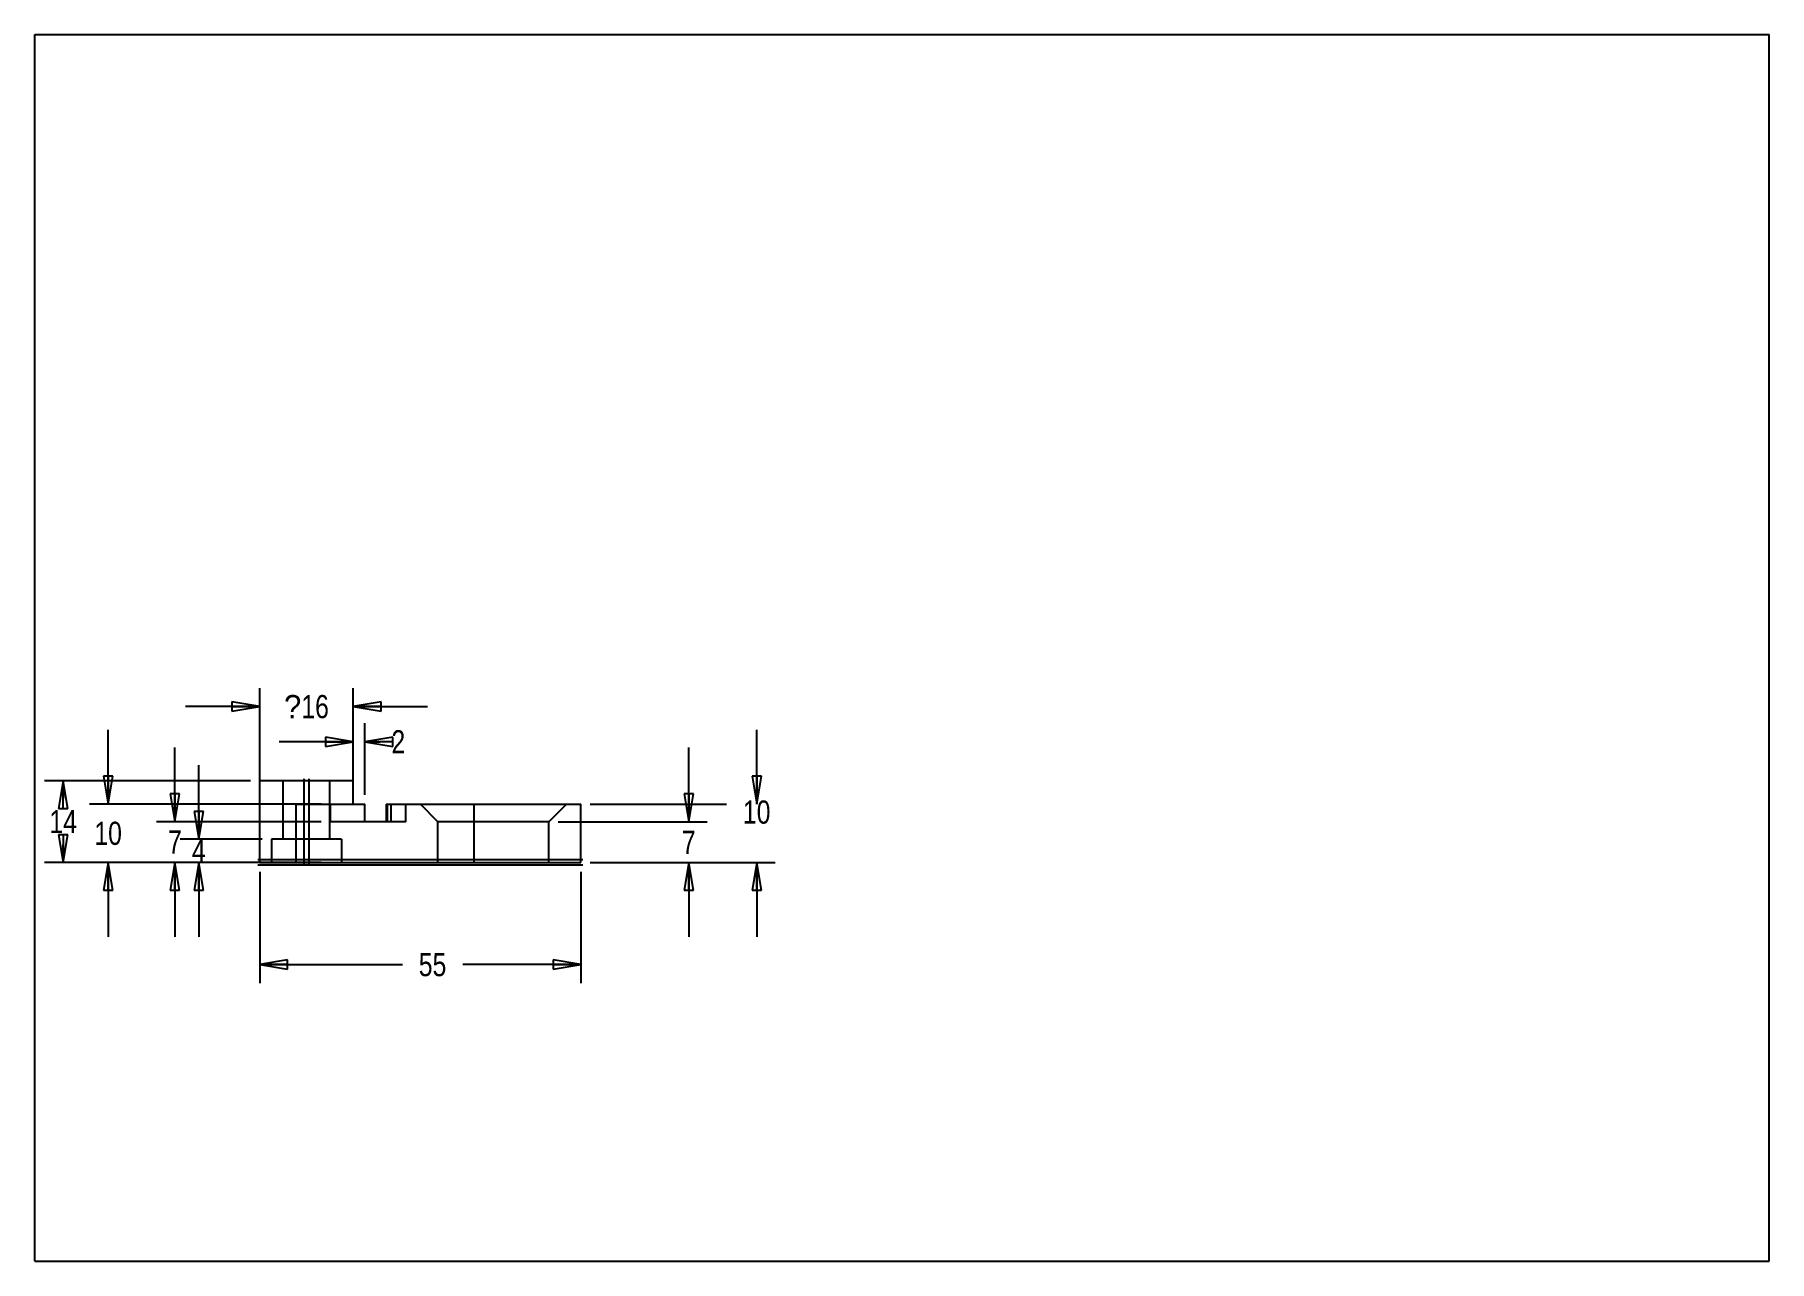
# Model space of a CAD drawing. Header units: inches. Extents: x 0 to 11.7, y 0 to 8.3.
import ezdxf

# ---------------------------------------------------------------- set-up
doc = ezdxf.new("R2010")
doc.units = ezdxf.units.IN
doc.header["$LTSCALE"] = 0.64311
doc.header["$MEASUREMENT"] = 0
doc.layers.get('0').update_dxf_attribs({"linetype": 'CONTINUOUS'})
doc.styles.get("Standard").update_dxf_attribs({"font": 'txt', "width": 0.8})
doc.styles.add('TEXTSTYLE_2', font='symbol_asme.ttf')
doc.dimstyles.new('DIMSTYLE_1', dxfattribs={"dimtxt": 0.15625, "dimasz": 0.1875, "dimexe": 0.125, "dimexo": 0.0625, "dimgap": 0.078125, "dimtad": 0, "dimtih": 1, "dimtoh": 1, "dimzin": 4, "dimdsep": 46, "dimtxsty": 'STANDARD', "dimblk": 'CLOSED', "dimblk1": 'CLOSED', "dimblk2": 'CLOSED', "dimcen": 0.09, "dimazin": 1, "dimtfac": 1, "dimtofl": 0, "dimtmove": 0, "dimatfit": 3, "dimldrblk": 'CLOSED', "dimfxl": 1, "dimtolj": 1, "dimtzin": 4, "dimarcsym": 0})

# ---------------------------------------------------------------- blocks, each defined once
blk = doc.blocks.new('_CLOSED')
at = {"color": 0, "linetype": 'BYBLOCK'}
for p, q in [((0, 0), (-1, 0.167)), ((-1, 0.167), (-1, -0.167)), ((-1, -0.167), (0, 0)), ((-1, 0), (0, 0))]:
    blk.add_line(p, q, dxfattribs=at)
blk = doc.blocks.new('*D0')
at = {"color": 2, "linetype": 'CONTINUOUS'}
for p, q in [((0.495, 3.082), (0.495, 3.582)), ((1.931, 3.082), (0.37, 3.082)), ((1.931, 2.688), (0.37, 2.688)), ((0.495, 2.688), (0.495, 2.188))]:
    blk.add_line(p, q, dxfattribs=at)
at = {"color": 2, "linetype": 'CONTINUOUS', "xscale": 0.1875, "yscale": 0.1875, "zscale": 0.1875}
for p, rotation in [((0.495, 3.082), 270), ((0.495, 2.688), 90)]:
    blk.add_blockref('_CLOSED', p, dxfattribs=dict(at, rotation=rotation))
at = {"color": 2, "linetype": 'CONTINUOUS', "insert": (0.495, 2.963), "char_height": 0.1562, "width": 0.25, "attachment_point": 2, "line_spacing_factor": 0.9}
blk.add_mtext('10', dxfattribs=at)
blk = doc.blocks.new('*D1')
at = {"color": 2, "linetype": 'CONTINUOUS'}
for p, q in [((1.106, 2.845), (1.106, 3.345)), ((1.533, 2.845), (0.981, 2.845)), ((1.533, 2.688), (0.981, 2.688)), ((1.106, 2.688), (1.106, 2.188))]:
    blk.add_line(p, q, dxfattribs=at)
at = {"color": 2, "linetype": 'CONTINUOUS', "xscale": 0.1875, "yscale": 0.1875, "zscale": 0.1875}
for p, rotation in [((1.106, 2.845), 270), ((1.106, 2.688), 90)]:
    blk.add_blockref('_CLOSED', p, dxfattribs=dict(at, rotation=rotation))
at = {"color": 2, "linetype": 'CONTINUOUS', "insert": (1.106, 2.845), "char_height": 0.156, "width": 0.125, "attachment_point": 2, "line_spacing_factor": 0.9}
blk.add_mtext('4', dxfattribs=at)
blk = doc.blocks.new('*D2')
at = {"color": 2, "linetype": 'CONTINUOUS'}
for p, q in [((1.517, 3.144), (1.517, 3.864)), ((2.147, 3.144), (2.147, 3.864)), ((1.517, 3.739), (1.017, 3.739)), ((2.147, 3.739), (2.647, 3.739))]:
    blk.add_line(p, q, dxfattribs=at)
at = {"color": 2, "linetype": 'CONTINUOUS', "xscale": 0.1875, "yscale": 0.1875, "zscale": 0.1875}
blk.add_blockref('_CLOSED', (1.517, 3.739), dxfattribs=at)
at = {"color": 2, "linetype": 'CONTINUOUS', "xscale": 0.1875, "yscale": 0.1875, "zscale": 0.1875, "rotation": 180}
blk.add_blockref('_CLOSED', (2.147, 3.739), dxfattribs=at)
at = {"color": 2, "linetype": 'CONTINUOUS', "insert": (1.832, 3.817), "char_height": 0.15625, "width": 0.43429, "attachment_point": 2, "line_spacing_factor": 0.9, "style": 'TEXTSTYLE_2'}
blk.add_mtext('?\\ftxt;{\\W0.8;16}', dxfattribs=at)
blk = doc.blocks.new('*D3')
at = {"color": 2, "linetype": 'CONTINUOUS'}
for p, q in [((1.454, 3.239), (0.067, 3.239)), ((0.192, 3.239), (0.192, 3.12)), ((0.192, 2.688), (0.192, 2.807)), ((1.454, 2.688), (0.067, 2.688))]:
    blk.add_line(p, q, dxfattribs=at)
at = {"color": 2, "linetype": 'CONTINUOUS', "xscale": 0.1875, "yscale": 0.1875, "zscale": 0.1875}
for p, rotation in [((0.192, 3.239), 90), ((0.192, 2.688), 270)]:
    blk.add_blockref('_CLOSED', p, dxfattribs=dict(at, rotation=rotation))
at = {"color": 2, "linetype": 'CONTINUOUS', "insert": (0.192, 3.042), "char_height": 0.1562, "width": 0.25, "attachment_point": 2, "line_spacing_factor": 0.9}
blk.add_mtext('14', dxfattribs=at)
blk = doc.blocks.new('*D4')
at = {"color": 2, "linetype": 'CONTINUOUS'}
for p, q in [((0.945, 2.963), (0.945, 3.463)), ((1.931, 2.963), (0.82, 2.963)), ((1.7, 2.688), (0.82, 2.688)), ((0.945, 2.688), (0.945, 2.188))]:
    blk.add_line(p, q, dxfattribs=at)
at = {"color": 2, "linetype": 'CONTINUOUS', "xscale": 0.1875, "yscale": 0.1875, "zscale": 0.1875}
for p, rotation in [((0.945, 2.963), 270), ((0.945, 2.688), 90)]:
    blk.add_blockref('_CLOSED', p, dxfattribs=dict(at, rotation=rotation))
at = {"color": 2, "linetype": 'CONTINUOUS', "insert": (0.945, 2.904), "char_height": 0.156, "width": 0.125, "attachment_point": 2, "line_spacing_factor": 0.9}
blk.add_mtext('7', dxfattribs=at)
blk = doc.blocks.new('*D5')
at = {"color": 2, "linetype": 'CONTINUOUS'}
for p, q in [((2.147, 3.302), (2.147, 3.627)), ((2.226, 3.144), (2.226, 3.627)), ((2.147, 3.502), (1.647, 3.502)), ((2.226, 3.502), (2.327, 3.502))]:
    blk.add_line(p, q, dxfattribs=at)
at = {"color": 2, "linetype": 'CONTINUOUS', "xscale": 0.1875, "yscale": 0.1875, "zscale": 0.1875}
blk.add_blockref('_CLOSED', (2.147, 3.502), dxfattribs=at)
at = {"color": 2, "linetype": 'CONTINUOUS', "xscale": 0.1875, "yscale": 0.1875, "zscale": 0.1875, "rotation": 180}
blk.add_blockref('_CLOSED', (2.226, 3.502), dxfattribs=at)
at = {"color": 2, "linetype": 'CONTINUOUS', "insert": (2.405, 3.58), "char_height": 0.156, "width": 0.125, "attachment_point": 1, "line_spacing_factor": 0.9}
blk.add_mtext('2', dxfattribs=at)
blk = doc.blocks.new('*D6')
at = {"color": 2, "linetype": 'CONTINUOUS'}
for p, q in [((1.517, 2.625), (1.517, 1.875)), ((3.682, 2.625), (3.682, 1.875)), ((1.517, 2), (2.479, 2)), ((3.682, 2), (2.885, 2))]:
    blk.add_line(p, q, dxfattribs=at)
at = {"color": 2, "linetype": 'CONTINUOUS', "xscale": 0.1875, "yscale": 0.1875, "zscale": 0.1875, "rotation": 180}
blk.add_blockref('_CLOSED', (1.517, 2), dxfattribs=at)
at = {"color": 2, "linetype": 'CONTINUOUS', "xscale": 0.1875, "yscale": 0.1875, "zscale": 0.1875}
blk.add_blockref('_CLOSED', (3.682, 2), dxfattribs=at)
at = {"color": 2, "linetype": 'CONTINUOUS', "insert": (2.682, 2.078), "char_height": 0.1562, "width": 0.25, "attachment_point": 2, "line_spacing_factor": 0.9}
blk.add_mtext('55', dxfattribs=at)
blk = doc.blocks.new('*D7')
at = {"color": 2, "linetype": 'CONTINUOUS'}
for p, q in [((4.409, 2.963), (4.409, 3.463)), ((3.528, 2.963), (4.534, 2.963)), ((3.745, 2.688), (4.534, 2.688)), ((4.409, 2.688), (4.409, 2.188))]:
    blk.add_line(p, q, dxfattribs=at)
at = {"color": 2, "linetype": 'CONTINUOUS', "xscale": 0.1875, "yscale": 0.1875, "zscale": 0.1875}
for p, rotation in [((4.409, 2.963), 270), ((4.409, 2.688), 90)]:
    blk.add_blockref('_CLOSED', p, dxfattribs=dict(at, rotation=rotation))
at = {"color": 2, "linetype": 'CONTINUOUS', "insert": (4.409, 2.902), "char_height": 0.156, "width": 0.125, "attachment_point": 2, "line_spacing_factor": 0.9}
blk.add_mtext('7', dxfattribs=at)
blk = doc.blocks.new('*D8')
at = {"color": 2, "linetype": 'CONTINUOUS'}
for p, q in [((4.867, 3.082), (4.867, 3.582)), ((3.745, 3.082), (4.664, 3.082)), ((3.745, 2.688), (4.992, 2.688)), ((4.867, 2.688), (4.867, 2.188))]:
    blk.add_line(p, q, dxfattribs=at)
at = {"color": 2, "linetype": 'CONTINUOUS', "xscale": 0.1875, "yscale": 0.1875, "zscale": 0.1875}
for p, rotation in [((4.867, 3.082), 270), ((4.867, 2.688), 90)]:
    blk.add_blockref('_CLOSED', p, dxfattribs=dict(at, rotation=rotation))
at = {"color": 2, "linetype": 'CONTINUOUS', "insert": (4.867, 3.106), "char_height": 0.1562, "width": 0.25, "attachment_point": 2, "line_spacing_factor": 0.9}
blk.add_mtext('10', dxfattribs=at)

msp = doc.modelspace()

# ---------------------------------------------------------------- linework, layer by layer
at = {"color": 7, "linetype": 'CONTINUOUS'}
for p, q in [((0, 0), (0, 8.268)), ((0, 8.268), (11.693, 8.268)), ((11.693, 0), (11.693, 8.268)), ((1.517, 2.688), (1.517, 3.239)), ((2.147, 3.239), (1.517, 3.239)), ((1.674, 2.845), (1.674, 3.239)), ((1.849, 3.252), (1.849, 2.675)), ((1.989, 2.845), (1.989, 3.239)), ((2.147, 3.082), (2.147, 3.239)), ((1.763, 2.688), (1.763, 3.082)), ((1.763, 3.082), (2.226, 3.082)), ((1.993, 2.963), (1.993, 3.082)), ((2.226, 2.963), (2.226, 3.082)), ((2.369, 3.082), (2.369, 2.963)), ((2.369, 3.082), (3.682, 3.082)), ((2.377, 3.082), (2.377, 2.963)), ((2.4, 3.082), (2.4, 2.963)), ((2.501, 2.963), (2.501, 3.082)), ((2.718, 2.963), (2.6, 3.082)), ((2.963, 2.688), (2.963, 3.082)), ((3.466, 2.963), (3.584, 3.082)), ((3.682, 2.688), (3.682, 3.082)), ((2.501, 2.963), (1.993, 2.963)), ((3.466, 2.963), (2.718, 2.963)), ((2.718, 2.688), (2.718, 2.963)), ((3.466, 2.688), (3.466, 2.963)), ((1.596, 2.845), (1.596, 2.688)), ((2.068, 2.845), (1.596, 2.845)), ((2.068, 2.845), (2.068, 2.688)), ((3.695, 2.705), (1.504, 2.705)), ((1.517, 2.688), (3.682, 2.688)), ((0, 0), (11.693, 0))]:
    msp.add_line(p, q, dxfattribs=at)
at = {"color": 9, "linetype": 'CONTINUOUS'}
for p, q in [((1.814, 3.252), (1.814, 2.675)), ((3.695, 2.67), (1.504, 2.67))]:
    msp.add_line(p, q, dxfattribs=at)

# ---------------------------------------------------------------- dimensions: what is measured, and where the dimension line sits
at = {"color": 2, "linetype": 'CONTINUOUS'}
dim = msp.add_linear_dim(base=(1.517, 3.739), p1=(2.147, 3.082), p2=(1.517, 3.082), angle=180, text='{\\fSymbol_ASME;\\W1.0;?}<>', dimstyle='DIMSTYLE_1', dxfattribs=at)
dim.commit()
dim.dimension.update_dxf_attribs({"geometry": '*D2', "text_midpoint": (1.832, 3.739), "dimtype": 160})
for base, p1, p2, angle, picture, middle in [((2.147, 3.502), (2.226, 3.082), (2.147, 3.239), 180, '*D5', (2.468, 3.502)), ((0.495, 3.082), (1.993, 2.688), (1.993, 3.082), 90, '*D0', (0.51, 2.885)), ((4.867, 3.082), (3.682, 2.688), (3.682, 3.082), 90, '*D8', (4.883, 3.028)), ((0.9449, 2.9634), (1.763, 2.6878), (1.9935, 2.9634), 90, '*D4', (0.9449, 2.8256)), ((4.4091, 2.9634), (3.6822, 2.6878), (3.4657, 2.9634), 90, '*D7', (4.4091, 2.8234)), ((1.106, 2.845), (1.596, 2.688), (1.596, 2.845), 90, '*D1', (1.11, 2.767)), ((0.192, 2.688), (1.517, 3.239), (1.517, 2.688), 270, '*D3', (0.212, 2.963))]:
    dim = msp.add_linear_dim(base=base, p1=p1, p2=p2, angle=angle, dimstyle='DIMSTYLE_1', dxfattribs=at)
    dim.commit()
    dim.dimension.update_dxf_attribs({"geometry": picture, "text_midpoint": middle, "dimtype": 160})
dim = msp.add_linear_dim(base=(3.6822, 2.0001), p1=(1.5169, 2.6878), p2=(3.6822, 2.6878), dimstyle='DIMSTYLE_1', dxfattribs=at)
dim.commit()
dim.dimension.update_dxf_attribs({"geometry": '*D6', "text_midpoint": (2.6861, 2.0001), "dimtype": 160})

doc.saveas('drawing.dxf')
